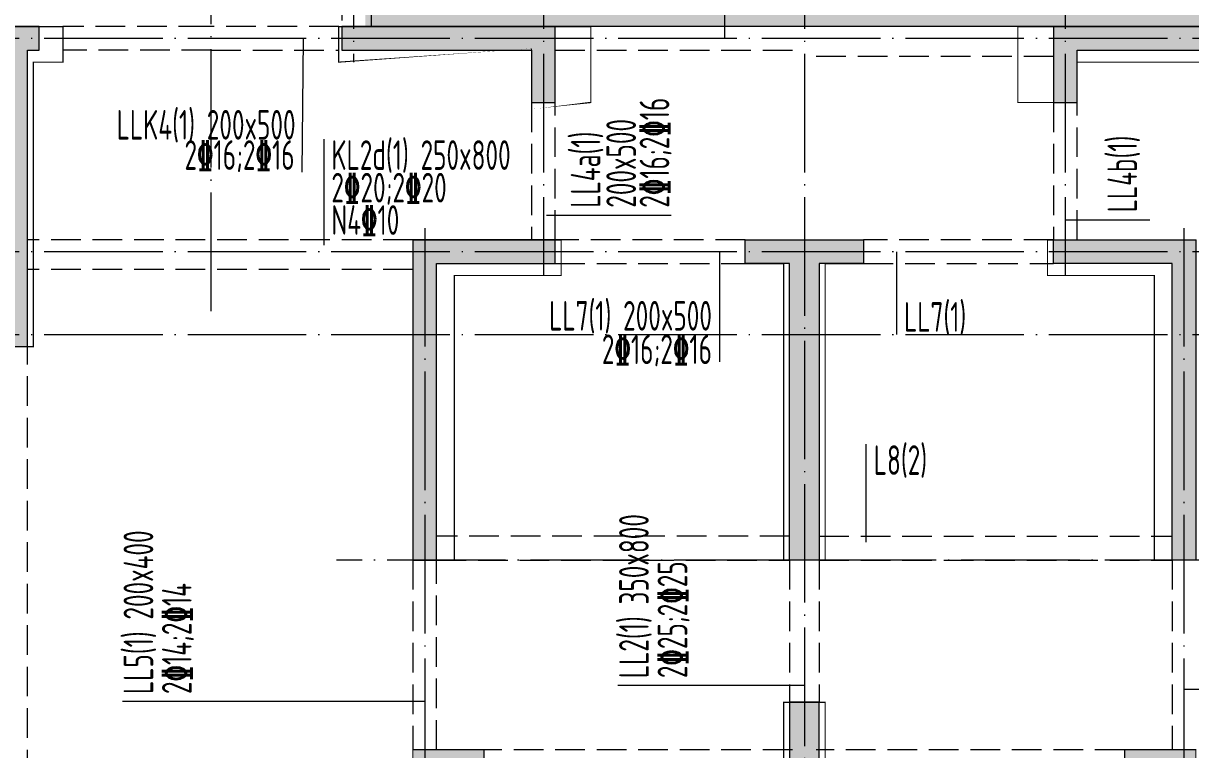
# Model space of a CAD drawing. Extents: x 5874492 to 7194610, y -939842 to -279257.
# Drawn here: x 6924062 to 6933902, y -449307 to -443180 of the extents above; entities that cross this region are included whole.
import ezdxf
from ezdxf.enums import TextEntityAlignment as Align

# ---------------------------------------------------------------- set-up
doc = ezdxf.new("R2010")
doc.units = 0
doc.header["$LTSCALE"] = 1000
doc.linetypes.add('DASH', pattern=[0.35, 0.25, -0.1])
doc.linetypes.add('DOTE', pattern=[2.4200000000000004, 2, -0.2, 0.02, -0.2])
for name, color, linetype, lineweight in [('A-轴线-塔楼', 1, 'DOTE', 9), ('A-轴线-隔墙', 41, 'DOTE', 9), ('S-墙柱-HATCH', 251, 'Continuous', 20), ('S-墙柱-WALL', 6, 'Continuous', 20), ('S-板-BEAM', 4, 'DASH', 20), ('S-板-BEAM-CON', 2, 'Continuous', 20), ('S-板-COLU', 50, 'DASH', 20), ('S-板-板面填充', 251, 'Continuous', 20), ('S-板-模板线条', 140, 'Continuous', 20), ('S-梁-垂直集中标注', 45, 'Continuous', 20), ('S-梁-水平集中标注', 191, 'Continuous', 20)]:
    doc.layers.add(name, color=color, linetype=linetype, lineweight=lineweight)
doc.styles.add('样式 1', font='tssdeng.shx', dxfattribs={"width": 0.7, "bigfont": 'tssdchn.shx'})

# ---------------------------------------------------------------- blocks, each defined once
blk = doc.blocks.new('ndgfjhgkjhk')
at = {"layer": 'S-板-BEAM'}
for p, q in [((6617094.781736591, -517904.5655239704), (6617094.781736481, -519254.5655239704)), ((6615969.78168574, -519254.5641617407), (6614744.781736528, -519254.5647839743)), ((6617069.781736528, -519254.5647839743), (6615969.781793102, -519254.5641617407)), ((6615994.781652625, -519454.5507103122), (6614744.781542704, -519454.5655239817)), ((6615994.781652625, -519454.5507103122), (6617069.781736528, -519454.5647839743)), ((6618894.781736528, -519454.5647839743), (6620894.781751501, -519454.5647839743)), ((6621094.781751502, -519504.5647839743), (6623094.781736528, -519504.5647839743)), ((6618694.781736531, -519894.5655239704), (6618694.781736531, -521054.5655239704)), ((6618894.781736531, -521054.5655239704), (6618894.781736531, -519894.5655239704)), ((6623094.781736533, -519894.5655239704), (6623094.781736533, -521054.5655239704)), ((6623294.781736533, -521054.5655239704), (6623294.781736533, -519894.5655239704)), ((6617694.781542704, -521054.5655239817), (6614444.781542704, -521054.5655239817)), ((6620494.781736528, -521054.5647839708), (6618894.781736528, -521054.5647839708)), ((6623094.781736528, -521054.5647839708), (6621494.781736528, -521054.5647839708)), ((6617694.781542704, -521304.5655239817), (6614444.781542704, -521304.5655239817)), ((6618894.781736528, -521254.5647839708), (6620494.781736528, -521254.5647839708)), ((6621494.781736528, -521254.5647839708), (6623094.781736528, -521254.5647839708)), ((6614444.781736528, -525604.5655239815), (6614444.781736528, -521954.5655239704)), ((6620869.781736528, -523554.5647839699), (6617894.781736528, -523554.5647839699)), ((6621119.781736529, -523554.5655239704), (6624094.781379844, -523554.5655239922)), ((6617694.782093225, -523754.5655239704), (6617694.781757515, -525354.5655239704)), ((6617894.781736528, -523754.5647839699), (6620869.781736528, -523754.5647839699)), ((6617894.781757515, -525354.5655239704), (6617894.782093225, -523754.5655239704)), ((6620869.781736528, -523754.5655239704), (6620869.781484745, -524954.5655239704)), ((6621119.781736528, -523754.5655239704), (6621119.781484745, -524954.5647839699)), ((6621119.781736528, -523754.5655239704), (6624094.781379842, -523754.5655239922)), ((6624094.781379842, -523754.5655239704), (6624094.781715551, -525354.5655239704)), ((6620894.781736528, -525354.5647839704), (6618294.781736528, -525354.5647839704)), ((6623694.781736528, -525354.5647839704), (6621094.781736528, -525354.5647839704))]:
    blk.add_line(p, q, dxfattribs=at)
at = {"layer": 'S-板-BEAM-CON'}
for p, q in [((6617344.781736471, -519254.5655239745), (6617344.781736581, -517904.5655239745)), ((6623094.781736528, -519254.5647839743), (6618894.781736528, -519254.5647839743))]:
    blk.add_line(p, q, dxfattribs=at)
blk = doc.blocks.new('ZHOUWANG2')
at = {"layer": 'A-轴线-塔楼', "linetype": 'DOTE', "ltscale": 0.5}
for p, q in [((180646.0602966947, 135009.803520709), (180646.0599341299, 126469.5256954511)), ((182246.0602966947, 135009.803520709), (182246.0602966947, 124669.5259218521)), ((184446.0602965998, 135009.8035206748), (184446.0602966985, 108020.6245052192)), ((186646.0602965998, 135009.8035206862), (186646.0602966379, 124669.5179403399)), ((227437.4168482991, 126669.5259218568), (165262.4269482605, 126669.5259218568)), ((181246.0602966947, 125069.5259218521), (181246.0602966957, 108020.6245052352)), ((187646.0602965523, 125069.5179403506), (187646.0602966975, 108020.6245052355)), ((227437.4168482991, 124869.5259218568), (165262.4269482605, 124869.5259218568)), ((227437.4168482991, 124169.5259218568), (165262.4269482605, 124169.5259218568)), ((201287.8304158961, 122269.5259218568), (180501.9830198027, 122269.5259218568))]:
    blk.add_line(p, q, dxfattribs=at)
at = {"layer": 'A-轴线-隔墙', "ltscale": 0.5}
for p, q in [((179446.060296746, 124369.5259218146), (179446.0602966994, 126869.5259218521)), ((201287.8304158961, 122269.5259218568), (180501.9830198027, 122269.5259218568))]:
    blk.add_line(p, q, dxfattribs=at)
blk = doc.blocks.new('sdgjhgfjhgfj')
at = {"layer": 'S-板-COLU', "const_width": 10}
for points in [[(6298044.526303068, -401651.6614393906), (6297694.526302873, -401651.6614393906), (6297694.526302873, -398951.6614393906), (6298294.526303068, -398951.6614393906), (6298294.526303068, -399251.6614393906), (6298044.526303068, -399251.6614393906)], [(6302744.526303066, -399591.6605470951), (6302244.526303066, -399591.6605470944), (6302244.526303067, -399251.6606507825), (6300619.526821595, -399251.6606993934), (6300619.525784539, -398951.6606993957), (6302744.526318042, -398951.6607432701)], [(6306344.526303068, -399591.6614393906), (6306344.526303068, -398951.6614393906), (6308594.526303068, -398951.6614393906), (6308594.526303068, -399251.6614393906), (6306844.526303068, -399251.6614393906), (6306844.526303068, -399591.6614393906)], [(6301594.526303068, -403451.6614393906), (6301244.526303068, -403451.6614393906), (6301244.526303068, -400751.6614393906), (6302494.526303068, -400751.6614393906), (6302494.526303068, -401051.6614393906), (6301594.526303068, -401051.6614393906)], [(6304719.526303068, -403451.6614393906), (6304369.526303068, -403451.6614393906), (6304369.526303068, -400951.6614393906), (6304044.526303068, -400951.6614393906), (6304044.526303068, -400751.6614393906), (6305044.526303068, -400751.6614393906), (6305044.526303068, -400951.6614393906), (6304719.526303068, -400951.6614393906)], [(6307494.526303068, -403451.6614393906), (6307494.526303068, -401051.6614393906), (6306594.526303068, -401051.6614393906), (6306594.526303068, -400751.6614393906), (6307844.526303068, -400751.6614393906), (6307844.526303068, -403451.6614393906)], [(6303644.526303068, -409351.6614393906), (6303644.526303068, -409001.6614393906), (6304369.526303068, -409001.6614393906), (6304369.526303068, -408851.6614393906), (6304369.526303068, -408851.6614393906), (6304369.526303068, -404651.6614394202), (6304719.526303068, -404651.6614394202), (6304719.526303068, -408851.6614393906), (6304719.530436808, -408851.6614393906), (6304719.530436808, -409001.6614393906), (6305444.526303068, -409001.6614393906), (6305444.526303068, -409351.6614393906)], [(6301594.526302873, -407551.6614393906), (6301244.526302873, -407551.6614393906), (6301244.526302873, -405051.6614393906), (6301844.526302873, -405051.6614393906), (6301844.526302873, -405351.6614393906), (6301594.526302873, -405351.6614393906)], [(6307494.526303068, -407551.6614393906), (6307494.526303068, -405351.6614393906), (6307244.526303068, -405351.6614393906), (6307244.526303068, -405051.6614393906), (6307844.526303068, -405051.6614393906), (6307844.526303068, -407551.6614393906)]]:
    blk.add_lwpolyline(points, close=True, dxfattribs=at)
blk = doc.blocks.new('safdhgfjhgfj')
at = {"layer": 'S-墙柱-HATCH', "ltscale": 0.2}
h = blk.add_hatch(color=256, dxfattribs=at)
h.paths.add_polyline_path([(6293544.526303062, -281423.0350931182), (6293544.526303062, -286793.0350931182), (6293844.526303062, -286793.0350931182), (6293844.526303062, -286023.0350931182), (6296544.526303062, -286023.0350931182), (6296544.526303062, -285823.0350930591), (6296444.52630757, -285823.0350931182), (6293844.526303062, -285823.0350931182), (6293844.526303062, -280773.0350931182), (6293244.526303062, -280773.0350931182), (6293244.526303062, -281423.0350931182)])
h.paths.add_polyline_path([(6288044.526303262, -295923.0364942049), (6287794.526303262, -295923.0364942049), (6287794.526303262, -288523.0364942049), (6288634.526303262, -288523.0364942049), (6288634.526303262, -288273.0364942049), (6287544.526303262, -288273.0364942049), (6287544.526303262, -296523.0364942049), (6288044.526303262, -296523.0364942049)])
h.paths.add_polyline_path([(6314844.526303068, -287823.0364942049), (6315844.526303068, -287823.0364942049), (6315844.526303068, -287623.0364942049), (6314644.526303068, -287623.0364942049), (6314644.526303068, -290323.0364942049), (6314844.526303068, -290323.0364942049)])
h.paths.add_polyline_path([(6314844.526303068, -292123.0364942049), (6315244.526303068, -292123.0364942049), (6315244.526303068, -291923.0364942049), (6314644.526303068, -291923.0364942049), (6314644.526303068, -294423.0364942049), (6314844.526303068, -294423.0364942049)])
h.paths.add_polyline_path([(6315644.526303068, -286023.0364942049), (6313894.526303068, -286023.0364942049), (6313894.526303068, -285823.0364942049), (6315844.526303068, -285823.0364942049), (6315844.526303068, -286463.0364942049), (6315644.526303068, -286463.0364942049)])
h.paths.add_polyline_path([(6304669.526303068, -290323.0364942049), (6304419.526303068, -290323.0364942049), (6304419.526303068, -287823.0364942049), (6304044.526303068, -287823.0364942049), (6304044.526303068, -287623.0364942049), (6305044.526303068, -287623.0364942049), (6305044.526303068, -287823.0364942049), (6304669.526303068, -287823.0364942049)])
h.paths.add_polyline_path([(6301444.526302873, -292123.0364942049), (6301844.526302873, -292123.0364942049), (6301844.526302873, -291923.0364942049), (6301244.526302873, -291923.0364942049), (6301244.526302873, -294423.0364942049), (6301444.526302873, -294423.0364942049)])
h.paths.add_polyline_path([(6314094.526302873, -284523.0364942049), (6314094.526302873, -283423.0364942049), (6312494.526302873, -283423.0364942049), (6312494.526302873, -281123.0364942049), (6309994.526302873, -281123.0364942049), (6309994.526302873, -283423.0364942049), (6308394.526302873, -283423.0364942049), (6308394.526302873, -284523.0364942049), (6308594.526302873, -284523.0364942049), (6308594.526302873, -283623.0364942049), (6310694.526302873, -283623.0364942049), (6310694.526302873, -283423.0364942049), (6310194.526302873, -283423.0364942049), (6310194.526302873, -281323.0364942049), (6312294.526302873, -281323.0364942049), (6312294.526302873, -283423.0364942049), (6311794.526302873, -283423.0364942049), (6311794.526302873, -283623.0364942049), (6313894.526302873, -283623.0364942049), (6313894.526302873, -284523.0364942049)])
h.paths.add_polyline_path([(6307644.526303068, -287823.0364942049), (6306644.526303068, -287823.0364942049), (6306644.526303068, -287623.0364942049), (6307844.526303068, -287623.0364942049), (6307844.526303068, -290323.0364942049), (6307644.526303068, -290323.0364942049)])
h.paths.add_polyline_path([(6307644.526303068, -292123.0364942049), (6307244.526303068, -292123.0364942049), (6307244.526303068, -291923.0364942049), (6307844.526303068, -291923.0364942049), (6307844.526303068, -294423.0364942049), (6307644.526303068, -294423.0364942049)])
h.paths.add_polyline_path([(6300644.525784539, -285823.0357542097), (6300644.526821595, -286023.0357542076), (6302244.526303067, -286023.0357055968), (6302244.526303066, -286463.0356019086), (6302444.526303066, -286463.0356019086), (6302444.526318042, -285823.0357980836)])
h.paths.add_polyline_path([(6300644.526303068, -283273.0364942049), (6300644.526303068, -284473.0364942049), (6300844.526303068, -284473.0364942049), (6300844.526303068, -280773.0364942049), (6298344.526303068, -280773.0364942049), (6298344.526303068, -281473.0364942049), (6298544.526303068, -281473.0364942049), (6298544.526303068, -280973.0364942049), (6300644.526303068, -280973.0364942049), (6300644.526303068, -283073.0364942049), (6298544.526303068, -283073.0364942049), (6298544.526303068, -282573.0364942049), (6298344.526303068, -282573.0364942049), (6298344.526303068, -283273.0364942049)])
h.paths.add_polyline_path([(6306844.526303068, -286023.0364942049), (6308594.526303068, -286023.0364942049), (6308594.526303068, -285823.0364942049), (6306644.526303068, -285823.0364942049), (6306644.526303068, -286463.0364942049), (6306844.526303068, -286463.0364942049)])
h.paths.add_polyline_path([(6297694.526303068, -288523.0364942049), (6297994.526303068, -288523.0364942049), (6297994.526303068, -286023.0364942049), (6298094.526303068, -286023.0364942049), (6298094.526303068, -285823.0364942049), (6297694.526303068, -285823.0364942049)])
h.paths.add_polyline_path([(6311144.526303068, -288523.0364942049), (6311344.526303068, -288523.0364942049), (6311344.526303068, -286023.0364942049), (6311694.526303068, -286023.0364942049), (6311694.526303068, -285823.0364942049), (6310794.526303068, -285823.0364942049), (6310794.526303068, -286023.0364942049), (6311144.526303068, -286023.0364942049)])
h.paths.add_polyline_path([(6301444.526303068, -287823.0364942049), (6302444.526303066, -287823.0364942049), (6302444.526303066, -287623.0364942049), (6301244.526303068, -287623.0364942049), (6301244.526303068, -290323.0364942049), (6301444.526303068, -290323.0364942049)])
h.paths.add_polyline_path([(6298394.526303068, -296223.0364942049), (6298394.526303068, -295923.0364942049), (6297994.526303068, -295923.0364942049), (6297994.526303068, -292173.0212728559), (6297694.526303068, -292173.0212728559), (6297694.526303068, -295923.0364942049), (6296944.526303068, -295923.0364942049), (6296944.526303068, -296223.0364942049)])
h.paths.add_polyline_path([(6305444.526303068, -296223.0364942049), (6305444.526303068, -295923.0364942049), (6304669.526303068, -295923.0364942049), (6304669.526303068, -291523.0364942343), (6304419.526303068, -291523.0364942343), (6304419.526303068, -295923.0364942049), (6303644.526303068, -295923.0364942049), (6303644.526303068, -296223.0364942049)])
h.paths.add_polyline_path([(6312144.526303068, -296223.0364942049), (6312144.526303068, -295923.0364942049), (6311344.526303068, -295923.0364942049), (6311344.526303068, -292173.0212728559), (6311144.526303068, -292173.0212728559), (6311144.526303068, -295923.0364942049), (6310344.526303068, -295923.0364942049), (6310344.526303068, -296223.0364942049)])
h.paths.add_polyline_path([(6293444.526303068, -295923.0364942049), (6293594.526303068, -295923.0364942049), (6293594.526303068, -292373.0364942049), (6293844.526303068, -292373.0364942049), (6293844.526303068, -296523.0364942049), (6293444.526303068, -296523.0364942049)])
h.paths.add_polyline_path([(6293144.526303068, -288523.0364942049), (6293644.526303068, -288523.0364942049), (6293644.526303068, -291323.0364942049), (6293844.526303068, -291323.0364942049), (6293844.526303068, -288273.0364942049), (6293144.526303068, -288273.0364942049)])
h.paths.add_polyline_path([(6317819.526303068, -290323.0364942049), (6318069.526303068, -290323.0364942049), (6318069.526303068, -287823.0364942049), (6318444.526303068, -287823.0364942049), (6318444.526303068, -287623.0364942049), (6317444.526303068, -287623.0364942049), (6317444.526303068, -287823.0364942049), (6317819.526303068, -287823.0364942049)])
h.paths.add_polyline_path([(6321044.526303262, -292123.0364942049), (6320644.526303262, -292123.0364942049), (6320644.526303262, -291923.0364942049), (6321244.526303262, -291923.0364942049), (6321244.526303262, -294423.0364942049), (6321044.526303262, -294423.0364942049)])
h.paths.add_polyline_path([(6321869.526821597, -285823.0357542097), (6321869.525784541, -286023.0357542076), (6320244.526303069, -286023.0357055968), (6320244.52630307, -286463.0356019086), (6320044.52630307, -286463.0356019086), (6320044.526288094, -285823.0357980836)])
h.paths.add_polyline_path([(6324744.526496891, -288523.035754197), (6324544.526496891, -288523.0364942049), (6324544.526496891, -286023.0364942049), (6324394.526303068, -286023.0364942049), (6324394.526303068, -285823.0364942049), (6324744.526496891, -285823.035754197)])
h.paths.add_polyline_path([(6321044.526303068, -287823.0364942049), (6320044.526303068, -287823.0364942049), (6320044.526303068, -287623.0364942049), (6321244.526303068, -287623.0364942049), (6321244.526303068, -290323.0364942049), (6321044.526303068, -290323.0364942049)])
h.paths.add_polyline_path([(6324094.526303068, -296223.0364942049), (6324094.526303068, -295923.0364942049), (6324494.526303068, -295923.0364942049), (6324494.526303068, -292173.0212728558), (6324744.526303068, -292173.0212728558), (6324744.526303068, -295923.0364942049), (6325544.526303068, -295923.0364942049), (6325544.526303068, -296223.0364942049)])
h.paths.add_polyline_path([(6317044.526303068, -296223.0364942049), (6317044.526303068, -295923.0364942049), (6317819.526303068, -295923.0364942049), (6317819.526303068, -291523.0364942049), (6318069.526303068, -291523.0364942049), (6318069.526303068, -295923.0364942049), (6318844.526303068, -295923.0364942049), (6318844.526303068, -296223.0364942049)])
h.paths.add_polyline_path([(6323044.526303068, -281173.0364942049), (6320644.526303068, -281173.0364942049), (6320644.526303068, -284473.0364942049), (6320844.526303068, -284473.0364942049), (6320844.526303068, -283573.0364942049), (6323544.526303068, -283573.0364942049), (6323544.526303068, -282923.0364942049), (6323344.526303068, -282923.0364942049), (6323344.526303068, -283373.0364942049), (6320844.526303068, -283373.0364942049), (6320844.526303068, -281373.0364942049), (6323344.526303068, -281373.0364942049), (6323344.526303068, -281823.0364942049), (6323544.526303068, -281823.0364942049), (6323544.526303068, -280773.0364942049), (6323044.526303068, -280773.0364942049)])
h.paths.add_polyline_path([(6328944.527220966, -281423.0364942049), (6328944.527220966, -286793.0364942049), (6328644.527220966, -286793.0364942049), (6328644.527220966, -286023.0364942049), (6325944.527220966, -286023.0364942049), (6325944.527220966, -285823.0364941456), (6326044.527216459, -285823.0364942049), (6328644.527220966, -285823.0364942049), (6328644.527220966, -280773.0364942049), (6329294.527220966, -280773.0364942049), (6329294.527220966, -281423.0364942049)])
h.paths.add_polyline_path([(6329044.526303068, -295923.0364942049), (6328944.526303068, -295923.0364942049), (6328944.526303068, -292373.0364942049), (6328644.526303068, -292373.0364942049), (6328644.526303068, -296523.0364942049), (6329044.526303068, -296523.0364942049)])
h.paths.add_polyline_path([(6329344.526303068, -288523.0364942049), (6328944.526303068, -288523.0364942049), (6328944.526303068, -291323.0364942049), (6328644.526303068, -291323.0364942049), (6328644.526303068, -288273.0364942049), (6329344.526303068, -288273.0364942049)])
h.paths.add_polyline_path([(6334444.526303068, -295923.0364942049), (6334694.526303068, -295923.0364942049), (6334694.526303068, -288523.0364942049), (6333854.526303068, -288523.0364942049), (6333854.526303068, -288273.0364942049), (6334944.526303068, -288273.0364942049), (6334944.526303068, -296523.0364942049), (6334444.526303068, -296523.0364942049)])
at = {"layer": 'S-墙柱-WALL'}
for points in [[(6297694.526303068, -288523.0364942049), (6297994.526303068, -288523.0364942049), (6297994.526303068, -286023.0364942049), (6298094.526303068, -286023.0364942049), (6298094.526303068, -285823.0364942049), (6297694.526303068, -285823.0364942049)], [(6300644.525784539, -285823.0357542097), (6300644.526821595, -286023.0357542076), (6302244.526303067, -286023.0357055968), (6302244.526303066, -286463.0356019086), (6302444.526303066, -286463.0356019086), (6302444.526318042, -285823.0357980836)], [(6306844.526303068, -286023.0364942049), (6308594.526303068, -286023.0364942049), (6308594.526303068, -285823.0364942049), (6306644.526303068, -285823.0364942049), (6306644.526303068, -286463.0364942049), (6306844.526303068, -286463.0364942049)], [(6301444.526303068, -287823.0364942049), (6302444.526303066, -287823.0364942049), (6302444.526303066, -287623.0364942049), (6301244.526303068, -287623.0364942049), (6301244.526303068, -290323.0364942049), (6301444.526303068, -290323.0364942049)], [(6304669.526303068, -290323.0364942049), (6304419.526303068, -290323.0364942049), (6304419.526303068, -287823.0364942049), (6304044.526303068, -287823.0364942049), (6304044.526303068, -287623.0364942049), (6305044.526303068, -287623.0364942049), (6305044.526303068, -287823.0364942049), (6304669.526303068, -287823.0364942049)], [(6307644.526303068, -287823.0364942049), (6306644.526303068, -287823.0364942049), (6306644.526303068, -287623.0364942049), (6307844.526303068, -287623.0364942049), (6307844.526303068, -290323.0364942049), (6307644.526303068, -290323.0364942049)], [(6305444.526303068, -296223.0364942049), (6305444.526303068, -295923.0364942049), (6304669.526303068, -295923.0364942049), (6304669.526303068, -291523.0364942343), (6304419.526303068, -291523.0364942343), (6304419.526303068, -295923.0364942049), (6303644.526303068, -295923.0364942049), (6303644.526303068, -296223.0364942049)]]:
    blk.add_lwpolyline(points, close=True, dxfattribs=at)

msp = doc.modelspace()

# ---------------------------------------------------------------- hatches: boundary and pattern name
at = {"layer": 'S-板-板面填充'}
h = msp.add_hatch(dxfattribs=at)
h.set_pattern_fill('CROSS,_O', color=256, scale=100)
h.set_pattern_definition([(0, (-1.061707735061646e-07, 6.618956103920937e-05), (158.75, 158.75), [79.375, -238.125]), (90, (39.68749989382923, -39.68743381043896), (-158.75, 158.75), [79.375, -238.125])])
h.paths.add_polyline_path([(6910850.62209151, -456699.9062181048), (6914428.888119771, -456699.9062181048), (6914428.888118955, -453907.4358574213), (6913645.734141838, -453907.4358574218), (6913645.734141838, -445657.4358574218), (6919645.734335474, -445657.4358574105), (6919645.734141639, -438807.4344563351), (6919345.734141639, -438807.4344563351), (6919345.734335468, -438157.4358574105), (6926945.734141644, -438157.4358574105), (6926945.734104381, -443207.4351228358), (6934495.685542186, -443207.4358574105), (6934495.734141449, -440807.4358574218), (6936095.734141449, -440807.4358574218), (6936095.734141449, -438507.4358574218), (6938595.734141449, -438507.4358574218), (6938595.734141449, -440807.4358574218), (6940195.734141449, -440807.4358574218), (6940195.78312876, -443207.4358574105), (6946745.734178907, -443207.4351468763), (6946745.76536202, -438757.4358574133), (6946645.734141718, -436657.4358571955), (6928328.888740952, -436657.4358570043), (6928328.888740952, -434201.1147225767), (6910850.62209151, -434201.1147225767)])
h = msp.add_hatch(dxfattribs=at)
h.set_pattern_fill('CROSS,_O', color=256, scale=100)
h.set_pattern_definition([(0, (0, 0), (158.75, 158.75), [79.375, -238.125]), (90, (39.6875, -39.6875), (-158.75, 158.75), [79.375, -238.125])])
h.paths.add_polyline_path([(6910850.622091617, -456699.9062842943), (6914428.888119877, -456699.9062842943), (6914428.888119061, -453907.4359236108), (6913645.734141944, -453907.4359236114), (6913645.734141944, -445657.4359236114), (6919645.73433558, -445657.4359236001), (6919645.734141745, -438807.4345225247), (6919345.734141745, -438807.4345225247), (6919345.734335574, -438157.4359236001), (6926945.73414175, -438157.4359236001), (6926945.734104487, -443207.4351890254), (6934495.685542292, -443207.4359236001), (6934495.734141556, -440807.4359236114), (6936095.734141556, -440807.4359236114), (6936095.734141556, -438507.4359236114), (6938595.734141556, -438507.4359236114), (6938595.734141556, -440807.4359236114), (6940195.734141556, -440807.4359236114), (6940195.783128866, -443207.4359236001), (6946745.734179013, -443207.4352130658), (6946745.765362126, -438757.4359236029), (6946645.734141824, -436657.4359233851), (6928328.888741058, -436657.4359231938), (6928328.888741058, -434201.1147887663), (6910850.622091617, -434201.1147887663)])

# ---------------------------------------------------------------- linework, layer by layer
at = {"layer": 'S-板-模板线条'}
for points in [[(6932605.734157441, -443207.435923607), (6928685.73415743, -443207.4351836554)], [(6930455.991743355, -443207.4366552592), (6928685.734267211, -443207.4199623164)]]:
    msp.add_lwpolyline(points, dxfattribs=at)
at = {"layer": 'S-梁-垂直集中标注'}
for p, q in [((6926596.102968797, -444156.7833466587), (6926596.102968797, -445051.8151107039)), ((6928470.734107039, -444797.9310800964), (6929522.708473261, -444797.9310800965)), ((6932845.747157541, -444836.6061023984), (6933559.384566877, -444836.6061023984)), ((6930645.734141612, -448766.5244630312), (6929074.433360022, -448766.5244630312)), ((6933845.734010589, -448795.9945436064), (6935253.072923198, -448795.9945436064)), ((6927445.734188966, -448900.6639372725), (6924897.428537752, -448900.6639372725))]:
    msp.add_line(p, q, dxfattribs=at)
at = {"layer": 'S-梁-水平集中标注'}
for p, q in [((6929975.135566637, -443307.4351836153), (6929975.135566637, -442185.6912537417)), ((6926419.360249693, -443307.4352147698), (6926410.676814588, -444435.3519873489)), ((6929929.131586725, -445107.4351836117), (6929929.131586721, -446034.3081111534)), ((6931423.368769458, -445107.4359236059), (6931423.368769457, -445805.6727944101)), ((6931168.149290412, -447557.4351527094), (6931168.149290412, -446729.7831952896))]:
    msp.add_line(p, q, dxfattribs=at)

# ---------------------------------------------------------------- block references
at = {"color": 3}
msp.add_blockref('ZHOUWANG2', (6746199.673845068, -569976.9618454787), dxfattribs=at)
at = {"layer": 'S-墙柱-HATCH'}
for name, p in [('sdgjhgfjhgfj', (626101.2080582939, -44255.77448422054)), ('safdhgfjhgfj', (626101.2080582939, -157384.3994294063))]:
    msp.add_blockref(name, p, dxfattribs=at)
at = {"layer": 'S-板-BEAM'}
msp.add_blockref('ndgfjhgkjhk', (309650.9525990468, 76047.1296003703), dxfattribs=at)

# ---------------------------------------------------------------- texts
at = {"layer": 'S-梁-垂直集中标注', "style": '样式 1', "width": 0.65}
for s, p in [('2\x8416;2\x8416', (6929507.377022261, -444735.4310800965)), ('200x500', (6929226.546247166, -444735.4310800965)), ('2\x8425;2\x8425', (6929659.048595371, -448704.0244630311)), ('2\x8414;2\x8414', (6925480.545722333, -448838.1639372725))]:
    msp.add_text(s, height=250, rotation=90, dxfattribs=at).set_placement(p)
at = {"layer": 'S-梁-垂直集中标注', "color": 3, "style": '样式 1', "width": 0.65}
msp.add_text('KL2d(1) 250x800', height=250, dxfattribs=at).set_placement((6926658.602968797, -444416.3987312741))
for s, p in [('LL4a(1)', (6928926.546247166, -444735.4310800965)), ('LL4b(1)', (6933450.797217443, -444774.1061023984)), ('LL2(1) 350x800', (6929334.048744637, -448704.0244630311)), ('LL5(1) 200x400', (6925157.043922368, -448838.1639372725))]:
    msp.add_text(s, height=250, rotation=90, dxfattribs=at).set_placement(p)
at = {"layer": 'S-梁-垂直集中标注', "style": '样式 1', "width": 0.65}
for s, p in [('2\x8420;2\x8420', (6926658.602968797, -444691.3987312741)), ('N4\x8410', (6926658.602968797, -444964.3873295649))]:
    msp.add_text(s, height=250, dxfattribs=at).set_placement(p)
at = {"layer": 'S-梁-水平集中标注', "color": 3, "style": '样式 1', "width": 0.65}
msp.add_text('LLK4(1) 200x500', height=250, dxfattribs=at).set_placement((6926356.860249693, -444161.0383313478), align=Align.RIGHT)
at = {"layer": 'S-梁-水平集中标注', "style": '样式 1', "width": 0.65}
msp.add_text('2\x8416;2\x8416', height=250, dxfattribs=at).set_placement((6926348.176814588, -444416.1212181181), align=Align.RIGHT)
at = {"layer": 'S-梁-水平集中标注', "color": 3, "style": '样式 1', "width": 0.65}
msp.add_text('LL7(1) 200x500', height=250, rotation=359.9999999998665, dxfattribs=at).set_placement((6929866.631586723, -445772.1351527559), align=Align.RIGHT)
for s, p in [('LL7(1)', (6931485.868769457, -445781.7135367069)), ('L8(2) ', (6931230.649290411, -446989.3985799049))]:
    msp.add_text(s, height=250, dxfattribs=at).set_placement(p)
at = {"layer": 'S-梁-水平集中标注', "style": '样式 1', "width": 0.65}
msp.add_text('2\x8416;2\x8416', height=250, rotation=359.9999999998665, dxfattribs=at).set_placement((6929866.631586722, -446054.6918320741), align=Align.RIGHT)

doc.saveas('drawing.dxf')
